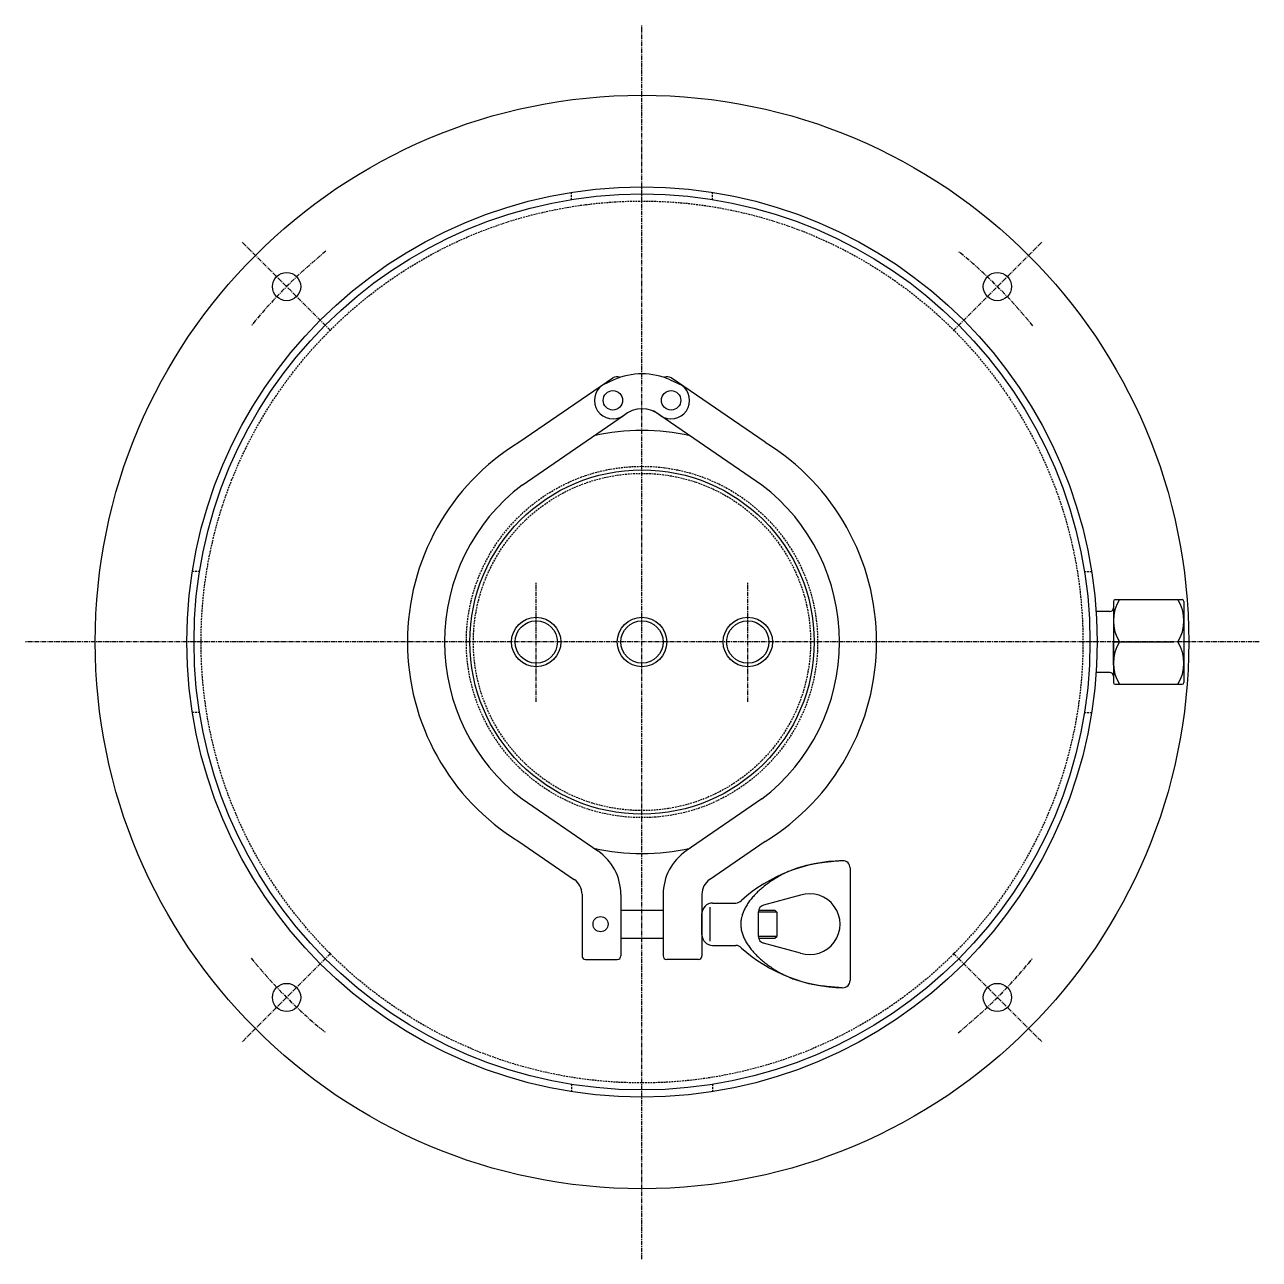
# Model space of a CAD drawing. Extents: x 242 to 592, y 18 to 1073.
# Drawn here: x 241.5 to 591.5, y 722.5 to 1072.5 of the extents above; entities that cross this region are included whole.
import ezdxf

# ---------------------------------------------------------------- set-up
doc = ezdxf.new("R2010")
doc.units = 0
doc.linetypes.add('CENTER', pattern=[2, 1.25, -0.25, 0.25, -0.25])
doc.linetypes.add('DASHED', pattern=[0.75, 0.5, -0.25])
doc.layers.get('0').update_dxf_attribs({"linetype": 'CONTINUOUS'})
doc.layers.add('CENTER', color=1, linetype='CENTER')

msp = doc.modelspace()

# ---------------------------------------------------------------- linework, layer by layer
at = {"color": 3, "linetype": 'DASHED'}
for p, q in [((396.5, 1022.93), (396.5, 1024.96)), ((436.5, 1022.93), (436.5, 1024.96)), ((291.09, 917.52), (289.06, 917.52)), ((541.92, 917.52), (543.94, 917.52)), ((291.09, 877.52), (289.06, 877.52)), ((541.92, 877.52), (543.94, 877.52)), ((396.5, 772.1), (396.5, 770.08)), ((436.5, 772.1), (436.5, 770.08))]:
    msp.add_line(p, q, dxfattribs=at)
at = {"color": 7, "linetype": 'CONTINUOUS'}
for p, q in [((381.59, 954.12), (408.23, 972.36)), ((408.48, 971.84), (405.28, 970.35)), ((424.52, 971.84), (427.76, 970.32)), ((451.41, 954.12), (424.77, 972.36)), ((450.5, 942.02), (419.73, 963.08)), ((382.5, 942.02), (411.22, 961.68)), ((550.13, 909.02), (550.13, 907.17)), ((550.13, 907.17), (550.13, 887.87)), ((550.63, 909.52), (569.63, 909.52)), ((570.13, 909.02), (570.13, 886.02)), ((549.13, 906.17), (545.21, 906.17)), ((550.13, 897.52), (567.3, 897.52)), ((550.13, 890.98), (550.13, 897.52)), ((550.13, 890.98), (550.13, 897.52)), ((550.13, 890.98), (550.13, 897.52)), ((549.13, 888.87), (545.21, 888.87)), ((550.13, 887.87), (550.13, 886.02)), ((550.63, 885.52), (569.63, 885.52)), ((382.5, 853.02), (403.98, 838.32)), ((450.5, 853.02), (429.03, 838.32)), ((381.59, 840.92), (397.33, 830.14)), ((451.41, 840.92), (435.68, 830.14)), ((475.5, 833.52), (475.5, 801.52)), ((399.5, 826.02), (399.5, 808.52)), ((433.5, 826.02), (433.5, 808.52)), ((410.5, 825.94), (410.5, 808.52)), ((422.5, 825.94), (422.5, 808.52)), ((436.5, 823.52), (443.1, 823.52)), ((461.43, 825.74), (450.98, 822.92)), ((410.5, 821.52), (422.5, 821.52)), ((433.5, 814.52), (433.5, 820.52)), ((435.74, 822.3), (435.74, 812.74)), ((449.5, 814.05), (449.5, 820.99)), ((454.75, 820.97), (449.5, 820.97)), ((449.57, 821.52), (454.2, 821.52)), ((454.2, 821.52), (454.75, 820.97)), ((454.75, 820.97), (454.75, 814.07)), ((410.5, 813.52), (422.5, 813.52)), ((454.75, 814.07), (449.5, 814.07)), ((449.57, 813.52), (454.2, 813.52)), ((461.43, 809.29), (450.98, 812.12)), ((454.2, 813.52), (454.75, 814.07)), ((436.5, 811.52), (443.1, 811.52)), ((400.5, 807.52), (409.5, 807.52)), ((432.5, 807.52), (423.5, 807.52))]:
    msp.add_line(p, q, dxfattribs=at)
at = {"color": 7}
msp.add_polyline3d([(473.44, 835.52, 0), (473.12, 835.49, 0), (472.81, 835.47, 0), (472.5, 835.44, 0), (472.18, 835.42, 0), (471.87, 835.39, 0), (471.56, 835.37, 0), (471.24, 835.34, 0), (470.93, 835.31, 0), (470.62, 835.28, 0), (470.3, 835.25, 0), (469.99, 835.22, 0), (469.68, 835.19, 0), (469.36, 835.16, 0), (469.05, 835.13, 0), (468.73, 835.09, 0), (468.42, 835.06, 0), (468.11, 835.02, 0), (467.79, 834.98, 0), (467.48, 834.94, 0), (467.16, 834.9, 0), (466.85, 834.85, 0), (466.54, 834.8, 0), (466.22, 834.76, 0), (465.9, 834.71, 0), (465.59, 834.65, 0), (465.27, 834.6, 0), (464.96, 834.54, 0), (464.64, 834.48, 0), (464.33, 834.41, 0), (464.01, 834.35, 0), (463.7, 834.27, 0), (463.38, 834.2, 0), (463.06, 834.13, 0), (462.75, 834.05, 0), (462.43, 833.97, 0), (462.12, 833.88, 0), (461.8, 833.79, 0), (461.48, 833.7, 0), (461.16, 833.6, 0), (460.85, 833.5, 0), (460.53, 833.4, 0), (460.21, 833.29, 0), (459.89, 833.18, 0), (459.57, 833.06, 0), (459.25, 832.94, 0), (458.93, 832.82, 0), (458.61, 832.69, 0), (458.3, 832.55, 0), (457.98, 832.42, 0), (457.65, 832.27, 0), (457.33, 832.13, 0), (457.01, 831.97, 0), (456.69, 831.82, 0), (456.37, 831.66, 0), (456.06, 831.49, 0), (455.74, 831.32, 0), (455.42, 831.15, 0), (455.11, 830.97, 0), (454.79, 830.79, 0), (454.48, 830.6, 0), (454.17, 830.41, 0), (453.86, 830.22, 0), (453.55, 830.02, 0), (453.24, 829.82, 0), (452.94, 829.62, 0), (452.64, 829.41, 0), (452.34, 829.19, 0), (452.05, 828.98, 0), (451.75, 828.76, 0), (451.47, 828.54, 0), (451.18, 828.32, 0), (450.9, 828.09, 0), (450.62, 827.86, 0), (450.35, 827.63, 0), (450.08, 827.39, 0), (449.81, 827.15, 0), (449.55, 826.91, 0), (449.29, 826.66, 0), (449.04, 826.42, 0), (448.79, 826.17, 0), (448.55, 825.92, 0), (448.31, 825.66, 0), (448.08, 825.41, 0), (447.86, 825.15, 0), (447.64, 824.89, 0), (447.42, 824.63, 0), (447.21, 824.36, 0), (447.01, 824.1, 0), (446.82, 823.83, 0), (446.63, 823.56, 0), (446.45, 823.29, 0), (446.27, 823.02, 0), (446.1, 822.74, 0), (445.94, 822.47, 0), (445.79, 822.19, 0), (445.64, 821.91, 0), (445.51, 821.63, 0), (445.38, 821.35, 0), (445.26, 821.07, 0), (445.14, 820.79, 0), (445.04, 820.51, 0), (444.94, 820.22, 0), (444.86, 819.94, 0), (444.78, 819.65, 0), (444.71, 819.37, 0), (444.65, 819.08, 0), (444.6, 818.79, 0), (444.56, 818.51, 0), (444.53, 818.22, 0), (444.51, 817.93, 0), (444.5, 817.64, 0), (444.5, 817.36, 0), (444.51, 817.07, 0), (444.54, 816.78, 0), (444.57, 816.49, 0), (444.61, 816.21, 0), (444.66, 815.92, 0), (444.72, 815.63, 0), (444.79, 815.35, 0), (444.87, 815.06, 0), (444.96, 814.78, 0), (445.05, 814.49, 0), (445.16, 814.21, 0), (445.27, 813.93, 0), (445.39, 813.65, 0), (445.52, 813.36, 0), (445.66, 813.09, 0), (445.81, 812.81, 0), (445.96, 812.53, 0), (446.13, 812.26, 0), (446.29, 811.98, 0), (446.47, 811.71, 0), (446.65, 811.44, 0), (446.84, 811.17, 0), (447.04, 810.9, 0), (447.24, 810.63, 0), (447.45, 810.37, 0), (447.67, 810.11, 0), (447.89, 809.85, 0), (448.11, 809.59, 0), (448.35, 809.33, 0), (448.58, 809.08, 0), (448.82, 808.83, 0), (449.07, 808.58, 0), (449.33, 808.33, 0), (449.58, 808.09, 0), (449.85, 807.85, 0), (450.11, 807.61, 0), (450.38, 807.37, 0), (450.66, 807.14, 0), (450.94, 806.91, 0), (451.22, 806.68, 0), (451.5, 806.46, 0), (451.79, 806.24, 0), (452.08, 806.02, 0), (452.38, 805.8, 0), (452.68, 805.59, 0), (452.98, 805.39, 0), (453.28, 805.18, 0), (453.59, 804.98, 0), (453.89, 804.78, 0), (454.2, 804.59, 0), (454.51, 804.4, 0), (454.83, 804.22, 0), (455.14, 804.04, 0), (455.46, 803.86, 0), (455.77, 803.68, 0), (456.09, 803.52, 0), (456.41, 803.35, 0), (456.73, 803.19, 0), (457.05, 803.04, 0), (457.37, 802.88, 0), (457.69, 802.74, 0), (458, 802.6, 0), (458.32, 802.46, 0), (458.64, 802.33, 0), (458.96, 802.2, 0), (459.28, 802.07, 0), (459.6, 801.95, 0), (459.92, 801.84, 0), (460.24, 801.73, 0), (460.55, 801.62, 0), (460.87, 801.52, 0), (461.19, 801.42, 0), (461.5, 801.32, 0), (461.82, 801.23, 0), (462.14, 801.14, 0), (462.45, 801.06, 0), (462.77, 800.98, 0), (463.09, 800.9, 0), (463.4, 800.82, 0), (463.72, 800.75, 0), (464.04, 800.68, 0), (464.35, 800.61, 0), (464.67, 800.55, 0), (464.98, 800.49, 0), (465.3, 800.43, 0), (465.61, 800.38, 0), (465.93, 800.32, 0), (466.24, 800.27, 0), (466.56, 800.22, 0), (466.87, 800.18, 0), (467.19, 800.13, 0), (467.5, 800.09, 0), (467.81, 800.05, 0), (468.13, 800.01, 0), (468.44, 799.97, 0), (468.76, 799.94, 0), (469.07, 799.9, 0), (469.38, 799.87, 0), (469.7, 799.84, 0), (470.01, 799.81, 0), (470.32, 799.78, 0), (470.64, 799.75, 0), (470.95, 799.72, 0), (471.27, 799.69, 0), (471.58, 799.67, 0), (471.89, 799.64, 0), (472.21, 799.62, 0), (472.52, 799.59, 0), (472.83, 799.57, 0), (473.15, 799.54, 0), (473.46, 799.52, 0)], dxfattribs=at)
at = {"color": 7, "linetype": 'CONTINUOUS'}
for centre, radius in [((416.5, 897.52), 155), ((416.5, 897.52), 129), ((416.5, 897.52), 127), ((315.74, 998.28), 4), ((517.26, 998.28), 4), ((408.25, 966.02), 2.75), ((424.75, 966.02), 2.75), ((416.5, 897.52), 48.8), ((386.5, 897.52), 7), ((386.5, 897.52), 6), ((416.5, 897.52), 7), ((416.5, 897.52), 6), ((446.5, 897.52), 7), ((446.5, 897.52), 6), ((404.75, 817.52), 2.14), ((315.74, 796.75), 4), ((517.26, 796.75), 4)]:
    msp.add_circle(centre, radius, dxfattribs=at)
at = {"color": 3, "linetype": 'DASHED'}
for radius in [125, 49.8, 47.8]:
    msp.add_circle((416.5, 897.52), radius, dxfattribs=at)
at = {"color": 7, "linetype": 'CONTINUOUS'}
for centre, radius, start, end in [((416.5, 953.52), 20, 66.3517, 113.6483), ((408.25, 966.02), 5.25, 124.4, 304.4), ((409.36, 970.71), 2, 67.3335, 124.4), ((424.75, 966.02), 5.25, 235.6, 55.6), ((423.64, 970.71), 2, 55.6, 112.6665), ((416.51, 955.36), 8.24, 50.1378, 129.9241), ((416.5, 897.52), 60, 76.8398, 103.1602), ((416.5, 897.52), 66.5, 121.6667, 238.3333), ((416.5, 897.52), 66.5, 301.6667, 58.3333), ((416.5, 897.52), 56, 127.3786, 232.6214), ((416.5, 897.52), 56, 307.3786, 52.6214), ((549.13, 907.17), 1, 270, 0), ((561.19, 903.52), 11.07, 147.1883, 212.8117), ((550.63, 909.02), 0.5, 90, 180), ((559.06, 903.52), 11.07, 327.1883, 32.8117), ((569.63, 909.02), 0.5, 0, 90), ((561.19, 891.52), 11.07, 147.1883, 212.8117), ((559.06, 891.52), 11.07, 327.1883, 32.8117), ((549.13, 887.87), 1, 0, 90), ((550.63, 886.02), 0.5, 180, 270), ((550.63, 886.02), 0.5, 180, 270), ((569.63, 886.02), 0.5, 270, 0), ((416.5, 897.52), 60, 256.8398, 283.1602), ((395.5, 825.94), 15, 0, 55.6), ((437.5, 825.94), 15, 124.4, 180), ((474.37, 790.69), 44.83, 91.1648, 131.5058), ((473.5, 833.52), 2, 0, 91.1648), ((394.5, 826.02), 5, 0, 55.6), ((438.5, 826.02), 5, 124.4, 180), ((464.03, 817.52), 8.63, 252.4367, 107.5633), ((436.5, 820.52), 3, 90, 180), ((443.1, 825.52), 2, 270, 321.3816), ((451.5, 820.99), 2, 105.1374, 180), ((436.5, 814.52), 3, 180, 270), ((451.5, 814.05), 2, 180, 254.8626), ((400.5, 808.52), 1, 180, 270), ((409.5, 808.52), 1, 270, 0), ((423.5, 808.52), 1, 180, 270), ((432.5, 808.52), 1, 270, 0), ((443.1, 809.52), 2, 38.6184, 90), ((474.37, 844.34), 44.83, 228.4942, 268.8352), ((473.5, 801.52), 2, 268.8352, 360)]:
    msp.add_arc(centre, radius, start, end, dxfattribs=at)
at = {"layer": 'CENTER', "color": 1, "linetype": 'CENTER'}
for p, q in [((416.5, 722.52), (416.5, 1072.52)), ((328.31, 985.71), (303.17, 1010.85)), ((504.69, 985.71), (529.84, 1010.85)), ((386.5, 880.52), (386.5, 914.52)), ((446.5, 880.52), (446.5, 914.52)), ((591.5, 897.52), (241.5, 897.52)), ((328.31, 809.33), (303.17, 784.18)), ((504.69, 809.33), (529.84, 784.18))]:
    msp.add_line(p, q, dxfattribs=at)
for start, end in [(128.9577, 141.0423), (38.9577, 51.0423), (218.9577, 231.0423), (308.9577, 321.0423)]:
    msp.add_arc((416.5, 897.52), 142.5, start, end, dxfattribs=at)

doc.saveas('drawing.dxf')
